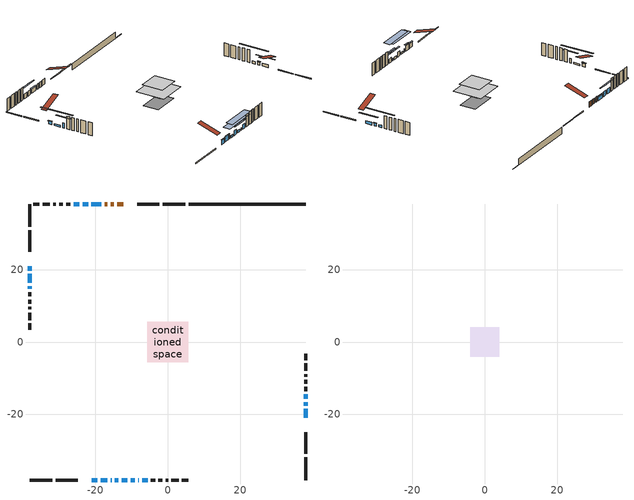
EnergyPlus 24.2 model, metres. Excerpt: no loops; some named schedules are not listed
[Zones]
conditioned space
 floor outside (Floor1 construction): -1.6,-1.6 -1.6,1.6 1.6,1.6 1.6,-1.6 z0.56
 floor adiabatic (AdiabaticFloorConstruction): -5.59,-5.59 -5.59,5.59 5.59,5.59 5.59,-5.59 z3
 floor foundation (Slab1 construction): -5.06,-3.02 -5.06,3.02 5.06,3.02 5.06,-3.02 z-1.84
 wall outside (RimJoist1 construction): 4.85,38.08 -1.4,38.08 / -38.08,-38.08 -31.84,-38.08 / -38.08,38.08 -38.08,31.84 / 38.08,-38.08 38.08,-31.84 z0.56:0.86
 wall outside (RimJoist2 construction): -2.33,38.08 -8.39,38.08 / -30.91,-38.08 -24.85,-38.08 / -38.08,30.91 -38.08,24.85 / 38.08,-30.91 38.08,-24.85 z0.56:0.86
 wall outside (AdiabaticWallConstruction 1): -12.32,38.08 -13.98,38.08 / -14.91,38.08 -15.74,38.08 / -16.67,38.08 -17.38,38.08 z0.56:2.59
 wall outside (AdiabaticWallConstruction): 38.08,-20.92 38.08,-18.48 / 38.08,-17.55 38.08,-16.63 z0.56:1.63; -18.31,38.08 -21.05,38.08 z0.56:2.08; -20.92,-38.08 -19.39,-38.08 / -7.1,-38.08 -5.57,-38.08 z0.56:2.24; -18.46,-38.08 -16.63,-38.08 z0.56:2.69; -38.08,20.92 -38.08,19.7 / -15.71,-38.08 -15.5,-38.08 z0.56:1.78; 38.08,-15.71 38.08,-14.49 / -14.57,-38.08 -13.66,-38.08 / -10.28,-38.08 -9.06,-38.08 / -8.13,-38.08 -8.02,-38.08 z0.56:1.48; -12.73,-38.08 -11.2,-38.08 / -21.98,38.08 -23.51,38.08 / -24.43,38.08 -25.96,38.08 / -38.08,15.4 -38.08,14.64 z0.56:2.39; -38.08,18.77 -38.08,16.33 z0.56:1.17
 wall outside (Wall1 construction): -26.89,38.08 -28.03,38.08 / -4.64,-38.08 -3.5,-38.08 / -38.08,13.71 -38.08,12.57 / 38.08,-13.56 38.08,-12.42 z0.56:5.44
 wall outside (Wall2 construction): -28.96,38.08 -29.99,38.08 / -2.57,-38.08 -1.54,-38.08 / -38.08,11.64 -38.08,10.61 / 38.08,-11.49 38.08,-10.45 z0.56:5.44
 wall outside (Wall3 construction): -30.92,38.08 -31.61,38.08 / -0.61,-38.08 0.07,-38.08 / -38.08,9.68 -38.08,8.99 / 38.08,-9.53 38.08,-8.84 z0.56:5.44
 wall outside (Wall4 construction): -32.53,38.08 -34.53,38.08 / 1,-38.08 3,-38.08 / -38.08,8.06 -38.08,6.06 / 38.08,-7.91 38.08,-5.91 z0.56:5.44
 wall outside (Wall5 construction): -35.46,38.08 -37.15,38.08 / 3.93,-38.08 5.62,-38.08 / -38.08,5.14 -38.08,3.44 / 38.08,-4.98 38.08,-3.29 z0.56:5.44
 wall foundation (FoundationWall1 construction): 5.77,38.08,-1.84 5.77,38.08,0.56 34.02,38.08,0.56 34.02,38.08,-1.74 38.08,38.08,-1.74 38.08,38.08,-1.84
 window (WindowConstruction): 38.08,-20.92 38.08,-18.48 z0.56:1.63
 window (WindowConstruction 7): 38.08,-17.55 38.08,-16.64 z0.56:1.63
 window (WindowConstruction 8): -18.31,38.08 -21.05,38.08 z0.56:2.08
 window (WindowConstruction 9): -20.92,-38.08 -19.39,-38.08 z0.56:2.24
 window (WindowConstruction 10): -18.46,-38.08 -16.64,-38.08 z0.56:2.69
 window (WindowConstruction 11): -38.08,20.92 -38.08,19.7 z0.56:1.78
 window (WindowConstruction 16): -15.71,-38.08 -15.5,-38.08 z0.56:1.78
 window (WindowConstruction 12): 38.08,-15.71 38.08,-14.49 z0.56:1.47
 window (WindowConstruction 13): -14.57,-38.08 -13.66,-38.08 z0.56:1.47
 window (WindowConstruction 14): -12.73,-38.08 -11.2,-38.08 z0.56:2.39
 window (WindowConstruction 15): -38.08,18.77 -38.08,16.33 z0.56:1.17
 window (WindowConstruction 1): -21.98,38.08 -23.51,38.08 z0.56:2.39
 window (WindowConstruction 2): -24.43,38.08 -25.96,38.08 z0.56:2.39
 window (WindowConstruction 3): -10.28,-38.08 -9.06,-38.08 z0.56:1.47
 window (WindowConstruction 4): -8.13,-38.08 -8.03,-38.08 z0.56:1.47
 window (WindowConstruction 5): -7.1,-38.08 -5.57,-38.08 z0.56:2.24
 window (WindowConstruction 6): -38.08,15.4 -38.08,14.64 z0.56:2.39
 door (Door): -12.32,38.08 -13.98,38.08 z0.56:2.59
 door (Door 1): -14.91,38.08 -15.74,38.08 z0.56:2.59
 door (Door 2): -16.67,38.08 -17.38,38.08 z0.56:2.59
 ceiling adiabatic (AdiabaticFloorConstruction): 5.59,-5.59 5.59,5.59 -5.59,5.59 -5.59,-5.59 z3
attic - vented
 floor to conditioned space (Floor2 construction Reversed): -4.04,-4.04 -4.04,4.04 4.04,4.04 4.04,-4.04 z5.44
 roof outside (Roof1 construction): -11.39,38.08,5.44 -11.39,30.22,8.06 -9.32,30.22,8.06 -9.32,38.08,5.44; -21.85,-38.08,5.44 -21.85,-30.22,8.06 -23.92,-30.22,8.06 -23.92,-38.08,5.44; -38.08,21.85,5.44 -30.22,21.85,8.06 -30.22,23.92,8.06 -38.08,23.92,5.44; 38.08,-21.85,5.44 30.22,-21.85,8.06 30.22,-23.92,8.06 38.08,-23.92,5.44
shading: 38.08,-15.99 38.08,-23.41 38.49,-23.41 38.49,-15.99 z4.12; 38.08,-16.43 38.08,-17.75 38.49,-17.75 38.49,-16.43 z1.83; -21.25,38.08 -18.11,38.08 -18.11,38.49 -21.25,38.49 z2.29; -19.19,-38.08 -21.12,-38.08 -21.12,-38.49 -19.19,-38.49 z2.44; -16.43,-38.08 -18.67,-38.08 -18.67,-38.49 -16.43,-38.49 z2.89; -38.08,19.5 -38.08,21.12 -38.49,21.12 -38.49,19.5 z1.98; 38.08,-9.26 38.08,-20.94 38.49,-20.94 38.49,-9.26 z6.7; -8.43,-38.08 -19.8,-38.08 -19.8,-40.52 -8.43,-40.52 z6.7; -5.97,-38.08 -17.96,-38.08 -17.96,-40.52 -5.97,-40.52 z7.62; -38.08,11.1 -38.08,24 -38.49,24 -38.49,11.1 z6.4; -26,38.08 -19.49,38.08 -19.49,38.49 -26,38.49 z4.88; -28.45,38.08 -21.94,38.08 -21.94,38.49 -28.45,38.49 z4.88; -6.57,-38.08 -12.77,-38.08 -12.77,-38.49 -6.57,-38.49 z3.96; -5.54,-38.08 -10.62,-38.08 -10.62,-38.49 -5.54,-38.49 z3.96; -3.08,-38.08 -9.59,-38.08 -9.59,-38.49 -3.08,-38.49 z4.73; -38.08,12.15 -38.08,17.89 -38.49,17.89 -38.49,12.15 z4.88
[Building]
Building 1: Terrain=Suburbs
[Site:Location]
Toronto Intl AP_ON: Latitude {deg}=43.68; Longitude {deg}=-79.63; Time Zone {hr}=-5; Elevation {m}=173; Keep Site Location Information=Yes
[Site:GroundTemperature:Shallow]
4.59119, 2.66285, 2.50842, 3.42352, 7.09712, 10.7536, 13.9236, 15.9317, 16.1023, 14.4691, 11.3799, 7.83558
[Site:WaterMainsTemperature]
Calculation Method=Schedule; Temperature Schedule=mains temperature schedule
[Material] Roughness=Rough; Thermal Absorptance=0.9
Name | Thickness {m} | Conductivity {W/m-K} | Density {kg/m3} | Specific Heat {J/kg-K} | Solar Absorptance | Visible Absorptance
asphalt or fiberglass shingles | 0.00635 | 0.162714 | 1121.4 | 1465.45 | 0.84 | 0.84
ceiling loosefill ins | 0.0846667 | 0.0480833 | 16.02 | 1046.75 | 0.7 | 0.7
ceiling stud and cavity | 0.1397 | 0.10237 | 65.682 | 1177.47 | 0.7 | 0.7
concrete 4.0 in. | 0.1016 | 1.803125 | 2242.8 | 837.4 | 0.7 | 0.7
concrete 8.0 in. | 0.2032 | 1.803125 | 2242.8 | 837.4 | 0.7 | 0.7
door material | 0.04445 | 0.053851 | 512.64 | 1214.23 | 0.7 | 0.7
door material 1 | 0.04445 | 0.188738 | 512.64 | 1214.23 | 0.7 | 0.7
exterior vertical ins | 0.0460229 | 0.029427 | 32.04 | 1214.23 | 0.7 | 0.7
floor covering | 0.0127 | 0.0433444 | 54.468 | 1339.84 | 0.6 | 0.6
floor rigid ins; rim joist rigid ins; wall rigid ins | 0.051816 | 0.029427 | 32.04 | 1214.23 | 0.7 | 0.7
floor rigid ins 1; wall rigid ins 1 | 0.512978 | 0.029427 | 32.04 | 1214.23 | 0.7 | 0.7
floor stud and cavity | 0.1397 | 0.112186 | 92.3553 | 1139.71 | 0.7 | 0.7
floor stud and cavity 1 | 0.1397 | 1.75129 | 37.0049 | 1207.88 | 0.7 | 0.7
furniture material conditioned space 1 | 0.1524 | 0.115458 | 640.8 | 1214.23 | 0.6 | 0.6
gypsum board | 0.0127 | 0.160291 | 801 | 837.4 | 0.6 | 0.6
gypsum board 1 | 0.0127 | 0.160291 | 801 | 837.4 | 0.7 | 0.7
osb sheathing 0.5 in. | 0.0127 | 0.115458 | 512.64 | 1214.23 | 0.7 | 0.7
osb sheathing 0.75 in. | 0.01905 | 0.115458 | 512.64 | 1214.23 | 0.7 | 0.7
osb sheathing 2.0 in. | 0.0508 | 0.115458 | 512.64 | 1214.23 | 0.7 | 0.7
rim joist stud and cavity | 0.0508 | 0.0406006 | 125.044 | 1163.47 | 0.6 | 0.6
rim joist stud and cavity 1 | 0.0508 | 0.0336805 | 125.044 | 1163.47 | 0.6 | 0.6
wall stud and cavity | 0.1397 | 0.174756 | 139.0536 | 1170.24 | 0.7 | 0.7
wall stud and cavity 1 | 0.1397 | 0.179908 | 139.0536 | 1170.24 | 0.7 | 0.7
wall stud and cavity 2 | 0.1397 | 0.232668 | 139.0536 | 1170.24 | 0.7 | 0.7
wall stud and cavity 3 | 0.1397 | 0.238258 | 139.0536 | 1170.24 | 0.7 | 0.7
wall stud and cavity 4 | 0.1397 | 0.247938 | 139.0536 | 1170.24 | 0.7 | 0.7
wall stud and cavity 5 | 0.0889 | 0.380278 | 52.3479 | 1209.89 | 0.7 | 0.7
wall stud and cavity 6 | 0.0889 | 0.391764 | 83.0341 | 1211.67 | 0.7 | 0.7
wood siding | 0.0254 | 0.102417 | 544.68 | 1172.36 | 0.84 | 0.84
wood siding 1; wood siding 2; wood siding 3 | 0.0254 | 0.102417 | 544.68 | 1172.36 | 0.7 | 0.7
[WindowMaterial:SimpleGlazingSystem]
Name | U-Factor {W/m2-K} | Solar Heat Gain Coefficient
WindowMaterial | 2.927009 | 0.66
WindowMaterial 1 | 2.89408 | 0.69
WindowMaterial 10 | 3.026374 | 0.54
WindowMaterial 2 | 2.93609 | 0.65
WindowMaterial 3 | 2.90827 | 0.16
WindowMaterial 4 | 2.89692 | 0.69
WindowMaterial 5 | 2.94177 | 0.64
WindowMaterial 6 | 2.97187 | 0.6
WindowMaterial 7 | 2.92076 | 0.67
WindowMaterial 8 | 2.95029 | 0.64
WindowMaterial 9 | 2.96789 | 0.62
[Construction]
AdiabaticFloorConstruction: floor stud and cavity 1, floor rigid ins 1, osb sheathing 0.75 in., floor covering
AdiabaticWallConstruction: wood siding 2, wall rigid ins 1, wall stud and cavity 5, gypsum board
AdiabaticWallConstruction 1: wood siding 3, wall rigid ins 1, wall stud and cavity 5, gypsum board
Door; Door 2: door material
Door 1: door material 1
Floor1 construction: floor stud and cavity, floor rigid ins, osb sheathing 0.75 in., floor covering
Floor2 construction Reversed: gypsum board, ceiling stud and cavity, ceiling loosefill ins
FoundationWall1 construction: concrete 8.0 in., gypsum board 1
furniture construction conditioned space 1: furniture material conditioned space 1
PartitionWallConstruction: gypsum board, wall stud and cavity 6, gypsum board
RimJoist1 construction: wood siding 1, rim joist rigid ins, osb sheathing 2.0 in., rim joist stud and cavity
RimJoist2 construction: wood siding 1, rim joist rigid ins, osb sheathing 2.0 in., rim joist stud and cavity 1
Roof1 construction: asphalt or fiberglass shingles
Slab1 construction: concrete 4.0 in.
Wall1 construction: wood siding, wall rigid ins, osb sheathing 0.5 in., wall stud and cavity, gypsum board
Wall2 construction: wood siding, wall rigid ins, osb sheathing 0.5 in., wall stud and cavity 1, gypsum board
Wall3 construction: wood siding, wall rigid ins, osb sheathing 0.5 in., wall stud and cavity 2, gypsum board
Wall4 construction: wood siding, wall rigid ins, osb sheathing 0.5 in., wall stud and cavity 3, gypsum board
Wall5 construction: wood siding, wall rigid ins, osb sheathing 0.5 in., wall stud and cavity 4, gypsum board
WindowConstruction; WindowConstruction 8: WindowMaterial
WindowConstruction 1; WindowConstruction 14: WindowMaterial 1
WindowConstruction 10: WindowMaterial 6
WindowConstruction 11: WindowMaterial 7
WindowConstruction 12; WindowConstruction 2; WindowConstruction 3; WindowConstruction 6: WindowMaterial 2
WindowConstruction 13: WindowMaterial 8
WindowConstruction 15: WindowMaterial 9
WindowConstruction 16: WindowMaterial 10
WindowConstruction 4: WindowMaterial 3
WindowConstruction 5; WindowConstruction 9: WindowMaterial 4
WindowConstruction 7: WindowMaterial 5
[Zone] Multiplier=1; Part of Total Floor Area=Yes
Name | Volume {m3}
attic - vented | 27.7664
conditioned space | 491.3
[Space]
Name | Zone | Volume {m3}
attic - vented 1 | attic - vented | 27.7664
conditioned space 1 | conditioned space | 491.3
[ZoneInfiltration:EffectiveLeakageArea]
infil attic - vented 1: Zone or Space=attic - vented 1; Schedule=Always On Discrete; Effective Air Leakage Area {cm2}=2699.17; Stack Coefficient=0.000182342; Wind Coefficient=9.12354e-06
[ZoneMixing]
whole house fan mix: Zone or Space=attic - vented; Schedule=Always On Continuous; Design Flow Rate Calculation Method=Flow/Zone; Design Flow Rate {m3/s}=0; Source Zone or Space=conditioned space
[SurfaceProperty:ExposedFoundationPerimeter]
Slab1: Exposed Perimeter Calculation Method=TotalExposedPerimeter; Total Exposed Perimeter {m}=32.308
[InternalMass] Zone or ZoneList=conditioned space; Space or SpaceList=conditioned space 1
Name | Construction | Surface Area {m2}
furniture mass conditioned space 1 | furniture construction conditioned space 1 | 78.5523
partition wall mass | PartitionWallConstruction | 196.381
[Lights]
interior lighting: Zone or ZoneList or Space or SpaceList=conditioned space 1; Schedule=interior lighting schedule; Design Level Calculation Method=LightingLevel; Lighting Level {W}=343.2; Return Air Fraction=0; Fraction Radiant=0.6; Fraction Visible=0.2; Fraction Replaceable=1
[People]
occupants: Zone or ZoneList or Space or SpaceList=conditioned space 1; Number of People Schedule=occupants schedule; Number of People Calculation Method=People; Number of People=3; Fraction Radiant=0.314171; Sensible Heat Fraction=0.56303; Activity Level Schedule=occupants activity schedule; Carbon Dioxide Generation Rate {m3/s-W}=0; Enable ASHRAE 55 Comfort Warnings=No; Mean Radiant Temperature Calculation Type=EnclosureAveraged
[ElectricEquipment] Zone or ZoneList or Space or SpaceList=conditioned space 1; Design Level Calculation Method=EquipmentLevel
Name | Schedule | Design Level {W} | Fraction Latent | Fraction Radiant | Fraction Lost
clothes dryer | clothes dryer schedule | 140.772 | 0.015 | 0.081 | 0.85
clothes washer | clothes washer schedule | 32.1985 | 0.03 | 0.162 | 0.7
cooking range | cooking range schedule | 215.147 | 0.08 | 0.432 | 0.2
dishwasher | dishwasher schedule | 66.8632 | 0.3 | 0.18 | 0.4
fridge | fridge schedule | 72.9452 | 0 | 0.6 | 0
mech vent bath fan 0 | mech vent bath fan 0 schedule | 2.2 | 0 | 0 | 1
mech vent bath fan 1 | mech vent bath fan 1 schedule | 2.2 | 0 | 0 | 1
mech vent bath fan 2 | mech vent bath fan 2 schedule | 2.2 | 0 | 0 | 1
mech vent bath fan 3 | mech vent bath fan 3 schedule | 2.2 | 0 | 0 | 1
mech vent house fan | mech vent house fan schedule | 0 | 0 | 0 | 1
mech vent house fan cfis | mech vent house fan cfis schedule | 0 | 0 | 0 | 0
mech vent range fan 0 | mech vent range fan 0 schedule | 2.2 | 0 | 0 | 1
misc plug loads | misc plug loads schedule | 494.7 | 0.045 | 0.513 | 0.1
whole house fan | Always On Discrete | 0 | 0 | 0 | 1
[OtherEquipment] Zone or ZoneList or Space or SpaceList=conditioned space 1; Design Level Calculation Method=EquipmentLevel
Name | Fuel Type | Schedule | Design Level {W} | Fraction Latent | Fraction Radiant | Fraction Lost
clothes dryer 1 | Electricity | clothes dryer schedule | 0 | 0.015 | 0.081 | 0.85
cooking range 1 | Electricity | cooking range schedule | 0 | 0.08 | 0.432 | 0.2
general water use latent | None | general water use schedule | 62.594 | 1 | 0 | 0
general water use sensible | None | general water use schedule | -61.6891 | 0 | 0.6 | 0
mech vent house fan latent load | None | Always On Discrete | 0 | 1 | 0 | 0
mech vent house fan sensible load | None | Always On Discrete | 0 | 0 | 0 | 0
water heater energy adjustment1 | NaturalGas | Always On Discrete | 0.01 | 0 | 0 | 1
[ZoneInfiltration:DesignFlowRate] Zone or ZoneList or Space or SpaceList=conditioned space 1; Schedule=Always On Discrete; Design Flow Rate Calculation Method=Flow/Zone; Design Flow Rate {m3/s}=0
infil flow; natural vent flow; whole house fan flow
[Foundation:Kiva]
Foundation Kiva 1: Initial Indoor Air Temperature {C}=18; Wall Height Above Grade {m}=0.560009; Wall Depth Below Slab {m}=0.2032; Custom Block Material Name 1=exterior vertical ins; Custom Block Depth 1 {m}=2.4; Custom Block X Position 1 {m}=0.2159; Custom Block Z Position 1 {m}=0
[Foundation:Kiva:Settings]
Soil Conductivity {W/m-K}=0.849921; Soil Density {kg/m3}=1842.3; Soil Specific Heat {J/kg-K}=418.7; Ground Solar Absorptivity=0.9; Ground Thermal Absorptivity=0.9; Ground Surface Roughness {m}=0.03; Far-Field Width {m}=40; Deep-Ground Boundary Condition=ZeroFlux; Deep-Ground Depth {m}=40; Minimum Cell Dimension {m}=0.2; Maximum Cell Growth Coefficient=3; Simulation Timestep=Timestep
[Exterior:Lights]
exterior lighting: Schedule=exterior lighting schedule; Design Level {W}=75.6
[Schedule:Constant]
Name | Hourly Value
Always On Continuous; mech vent house fan schedule; mech vent house fan cfis schedule; Always On Discrete | 1
occupants activity schedule | 117.228
fridge schedule | 0
[Schedule:Week:Daily]
interior lighting schedule Week Rule - Jan1-Jan27: interior lighting schedule day, interior lighting schedule day, interior lighting schedule day, interior lighting schedule day, interior lighting schedule day, interior lighting schedule day, interior lighting schedule day, interior lighting schedule default day, interior lighting schedule default day, interior lighting schedule default day, interior lighting schedule default day, interior lighting schedule default day
interior lighting schedule Week Rule - Jan28-Feb3: interior lighting schedule day, interior lighting schedule day, interior lighting schedule day, interior lighting schedule day, interior lighting schedule day 1, interior lighting schedule day 1, interior lighting schedule day 1, interior lighting schedule default day, interior lighting schedule default day, interior lighting schedule default day, interior lighting schedule default day, interior lighting schedule default day
interior lighting schedule Week Rule - Feb4-Feb24: interior lighting schedule day 1, interior lighting schedule day 1, interior lighting schedule day 1, interior lighting schedule day 1, interior lighting schedule day 1, interior lighting schedule day 1, interior lighting schedule day 1, interior lighting schedule default day, interior lighting schedule default day, interior lighting schedule default day, interior lighting schedule default day, interior lighting schedule default day
interior lighting schedule Week Rule - Feb25-Mar3: interior lighting schedule day 1, interior lighting schedule day 1, interior lighting schedule day 1, interior lighting schedule day 1, interior lighting schedule day 2, interior lighting schedule day 2, interior lighting schedule day 2, interior lighting schedule default day, interior lighting schedule default day, interior lighting schedule default day, interior lighting schedule default day, interior lighting schedule default day
interior lighting schedule Week Rule - Mar4-Mar31: interior lighting schedule day 2, interior lighting schedule day 2, interior lighting schedule day 2, interior lighting schedule day 2, interior lighting schedule day 2, interior lighting schedule day 2, interior lighting schedule day 2, interior lighting schedule default day, interior lighting schedule default day, interior lighting schedule default day, interior lighting schedule default day, interior lighting schedule default day
interior lighting schedule Week Rule - Apr1-Apr28: interior lighting schedule day 3, interior lighting schedule day 3, interior lighting schedule day 3, interior lighting schedule day 3, interior lighting schedule day 3, interior lighting schedule day 3, interior lighting schedule day 3, interior lighting schedule default day, interior lighting schedule default day, interior lighting schedule default day, interior lighting schedule default day, interior lighting schedule default day
interior lighting schedule Week Rule - Apr29-May5: interior lighting schedule day 3, interior lighting schedule day 3, interior lighting schedule day 4, interior lighting schedule day 4, interior lighting schedule day 4, interior lighting schedule day 4, interior lighting schedule day 4, interior lighting schedule default day, interior lighting schedule default day, interior lighting schedule default day, interior lighting schedule default day, interior lighting schedule default day
interior lighting schedule Week Rule - May6-May26: interior lighting schedule day 4, interior lighting schedule day 4, interior lighting schedule day 4, interior lighting schedule day 4, interior lighting schedule day 4, interior lighting schedule day 4, interior lighting schedule day 4, interior lighting schedule default day, interior lighting schedule default day, interior lighting schedule default day, interior lighting schedule default day, interior lighting schedule default day
interior lighting schedule Week Rule - May27-Jun2: interior lighting schedule day 4, interior lighting schedule day 4, interior lighting schedule day 4, interior lighting schedule day 4, interior lighting schedule day 4, interior lighting schedule day 5, interior lighting schedule day 5, interior lighting schedule default day, interior lighting schedule default day, interior lighting schedule default day, interior lighting schedule default day, interior lighting schedule default day
interior lighting schedule Week Rule - Jun3-Jun30: interior lighting schedule day 5, interior lighting schedule day 5, interior lighting schedule day 5, interior lighting schedule day 5, interior lighting schedule day 5, interior lighting schedule day 5, interior lighting schedule day 5, interior lighting schedule default day, interior lighting schedule default day, interior lighting schedule default day, interior lighting schedule default day, interior lighting schedule default day
interior lighting schedule Week Rule - Jul1-Jul28: interior lighting schedule day 6, interior lighting schedule day 6, interior lighting schedule day 6, interior lighting schedule day 6, interior lighting schedule day 6, interior lighting schedule day 6, interior lighting schedule day 6, interior lighting schedule default day, interior lighting schedule default day, interior lighting schedule default day, interior lighting schedule default day, interior lighting schedule default day
interior lighting schedule Week Rule - Jul29-Aug4: interior lighting schedule day 6, interior lighting schedule day 6, interior lighting schedule day 6, interior lighting schedule day 7, interior lighting schedule day 7, interior lighting schedule day 7, interior lighting schedule day 7, interior lighting schedule default day, interior lighting schedule default day, interior lighting schedule default day, interior lighting schedule default day, interior lighting schedule default day
interior lighting schedule Week Rule - Aug5-Aug25: interior lighting schedule day 7, interior lighting schedule day 7, interior lighting schedule day 7, interior lighting schedule day 7, interior lighting schedule day 7, interior lighting schedule day 7, interior lighting schedule day 7, interior lighting schedule default day, interior lighting schedule default day, interior lighting schedule default day, interior lighting schedule default day, interior lighting schedule default day
interior lighting schedule Week Rule - Aug26-Sep1: interior lighting schedule day 7, interior lighting schedule day 7, interior lighting schedule day 7, interior lighting schedule day 7, interior lighting schedule day 7, interior lighting schedule day 7, interior lighting schedule day 8, interior lighting schedule default day, interior lighting schedule default day, interior lighting schedule default day, interior lighting schedule default day, interior lighting schedule default day
interior lighting schedule Week Rule - Sep2-Sep29: interior lighting schedule day 8, interior lighting schedule day 8, interior lighting schedule day 8, interior lighting schedule day 8, interior lighting schedule day 8, interior lighting schedule day 8, interior lighting schedule day 8, interior lighting schedule default day, interior lighting schedule default day, interior lighting schedule default day, interior lighting schedule default day, interior lighting schedule default day
interior lighting schedule Week Rule - Sep30-Oct6: interior lighting schedule day 8, interior lighting schedule day 9, interior lighting schedule day 9, interior lighting schedule day 9, interior lighting schedule day 9, interior lighting schedule day 9, interior lighting schedule day 9, interior lighting schedule default day, interior lighting schedule default day, interior lighting schedule default day, interior lighting schedule default day, interior lighting schedule default day
interior lighting schedule Week Rule - Oct7-Oct27: interior lighting schedule day 9, interior lighting schedule day 9, interior lighting schedule day 9, interior lighting schedule day 9, interior lighting schedule day 9, interior lighting schedule day 9, interior lighting schedule day 9, interior lighting schedule default day, interior lighting schedule default day, interior lighting schedule default day, interior lighting schedule default day, interior lighting schedule default day
interior lighting schedule Week Rule - Oct28-Nov3: interior lighting schedule day 9, interior lighting schedule day 9, interior lighting schedule day 9, interior lighting schedule day 9, interior lighting schedule day 10, interior lighting schedule day 10, interior lighting schedule day 10, interior lighting schedule default day, interior lighting schedule default day, interior lighting schedule default day, interior lighting schedule default day, interior lighting schedule default day
interior lighting schedule Week Rule - Nov4-Nov24: interior lighting schedule day 10, interior lighting schedule day 10, interior lighting schedule day 10, interior lighting schedule day 10, interior lighting schedule day 10, interior lighting schedule day 10, interior lighting schedule day 10, interior lighting schedule default day, interior lighting schedule default day, interior lighting schedule default day, interior lighting schedule default day, interior lighting schedule default day
interior lighting schedule Week Rule - Nov25-Dec1: interior lighting schedule day 10, interior lighting schedule day 10, interior lighting schedule day 10, interior lighting schedule day 10, interior lighting schedule day 10, interior lighting schedule day 10, interior lighting schedule day 11, interior lighting schedule default day, interior lighting schedule default day, interior lighting schedule default day, interior lighting schedule default day, interior lighting schedule default day
interior lighting schedule Week Rule - Dec2-Dec31: interior lighting schedule day 11, interior lighting schedule day 11, interior lighting schedule day 11, interior lighting schedule day 11, interior lighting schedule day 11, interior lighting schedule day 11, interior lighting schedule day 11, interior lighting schedule default day, interior lighting schedule default day, interior lighting schedule default day, interior lighting schedule default day, interior lighting schedule default day
occupants schedule Week Rule - Jan1-Dec31: occupants schedule day, occupants schedule day, occupants schedule day, occupants schedule day, occupants schedule day, occupants schedule day, occupants schedule day, occupants schedule default day, occupants schedule default day, occupants schedule default day, occupants schedule default day, occupants schedule default day
clothes dryer schedule Week Rule - Jan1-Dec31: clothes dryer schedule day, clothes dryer schedule day, clothes dryer schedule day, clothes dryer schedule day, clothes dryer schedule day, clothes dryer schedule day, clothes dryer schedule day, clothes dryer schedule default day, clothes dryer schedule default day, clothes dryer schedule default day, clothes dryer schedule default day, clothes dryer schedule default day
clothes washer schedule Week Rule - Jan1-Dec31: clothes washer schedule day, clothes washer schedule day, clothes washer schedule day, clothes washer schedule day, clothes washer schedule day, clothes washer schedule day, clothes washer schedule day, clothes washer schedule default day, clothes washer schedule default day, clothes washer schedule default day, clothes washer schedule default day, clothes washer schedule default day
cooking range schedule Week Rule - Jan1-Dec31: cooking range schedule day, cooking range schedule day, cooking range schedule day, cooking range schedule day, cooking range schedule day, cooking range schedule day, cooking range schedule day, cooking range schedule default day, cooking range schedule default day, cooking range schedule default day, cooking range schedule default day, cooking range schedule default day
dishwasher schedule Week Rule - Jan1-Dec31: dishwasher schedule day, dishwasher schedule day, dishwasher schedule day, dishwasher schedule day, dishwasher schedule day, dishwasher schedule day, dishwasher schedule day, dishwasher schedule default day, dishwasher schedule default day, dishwasher schedule default day, dishwasher schedule default day, dishwasher schedule default day
mech vent bath fan 0 schedule Week Rule - Jan1-Dec31: mech vent bath fan 0 schedule day, mech vent bath fan 0 schedule day, mech vent bath fan 0 schedule day, mech vent bath fan 0 schedule day, mech vent bath fan 0 schedule day, mech vent bath fan 0 schedule day, mech vent bath fan 0 schedule day, mech vent bath fan 0 schedule default day, mech vent bath fan 0 schedule default day, mech vent bath fan 0 schedule default day, mech vent bath fan 0 schedule default day, mech vent bath fan 0 schedule default day
mech vent bath fan 1 schedule Week Rule - Jan1-Dec31: mech vent bath fan 1 schedule day, mech vent bath fan 1 schedule day, mech vent bath fan 1 schedule day, mech vent bath fan 1 schedule day, mech vent bath fan 1 schedule day, mech vent bath fan 1 schedule day, mech vent bath fan 1 schedule day, mech vent bath fan 1 schedule default day, mech vent bath fan 1 schedule default day, mech vent bath fan 1 schedule default day, mech vent bath fan 1 schedule default day, mech vent bath fan 1 schedule default day
mech vent bath fan 2 schedule Week Rule - Jan1-Dec31: mech vent bath fan 2 schedule day, mech vent bath fan 2 schedule day, mech vent bath fan 2 schedule day, mech vent bath fan 2 schedule day, mech vent bath fan 2 schedule day, mech vent bath fan 2 schedule day, mech vent bath fan 2 schedule day, mech vent bath fan 2 schedule default day, mech vent bath fan 2 schedule default day, mech vent bath fan 2 schedule default day, mech vent bath fan 2 schedule default day, mech vent bath fan 2 schedule default day
mech vent bath fan 3 schedule Week Rule - Jan1-Dec31: mech vent bath fan 3 schedule day, mech vent bath fan 3 schedule day, mech vent bath fan 3 schedule day, mech vent bath fan 3 schedule day, mech vent bath fan 3 schedule day, mech vent bath fan 3 schedule day, mech vent bath fan 3 schedule day, mech vent bath fan 3 schedule default day, mech vent bath fan 3 schedule default day, mech vent bath fan 3 schedule default day, mech vent bath fan 3 schedule default day, mech vent bath fan 3 schedule default day
mech vent range fan 0 schedule Week Rule - Jan1-Dec31: mech vent range fan 0 schedule day, mech vent range fan 0 schedule day, mech vent range fan 0 schedule day, mech vent range fan 0 schedule day, mech vent range fan 0 schedule day, mech vent range fan 0 schedule day, mech vent range fan 0 schedule day, mech vent range fan 0 schedule default day, mech vent range fan 0 schedule default day, mech vent range fan 0 schedule default day, mech vent range fan 0 schedule default day, mech vent range fan 0 schedule default day
misc plug loads schedule Week Rule - Jan1-Dec31: misc plug loads schedule day, misc plug loads schedule day, misc plug loads schedule day, misc plug loads schedule day, misc plug loads schedule day, misc plug loads schedule day, misc plug loads schedule day, misc plug loads schedule default day, misc plug loads schedule default day, misc plug loads schedule default day, misc plug loads schedule default day, misc plug loads schedule default day
general water use schedule Week Rule - Jan1-Dec31: general water use schedule day, general water use schedule day, general water use schedule day, general water use schedule day, general water use schedule day, general water use schedule day, general water use schedule day, general water use schedule default day, general water use schedule default day, general water use schedule default day, general water use schedule default day, general water use schedule default day
exterior lighting schedule Week Rule - Jan1-Jan27: exterior lighting schedule day, exterior lighting schedule day, exterior lighting schedule day, exterior lighting schedule day, exterior lighting schedule day, exterior lighting schedule day, exterior lighting schedule day, exterior lighting schedule default day, exterior lighting schedule default day, exterior lighting schedule default day, exterior lighting schedule default day, exterior lighting schedule default day
exterior lighting schedule Week Rule - Jan28-Feb3: exterior lighting schedule day, exterior lighting schedule day, exterior lighting schedule day, exterior lighting schedule day, exterior lighting schedule day 1, exterior lighting schedule day 1, exterior lighting schedule day 1, exterior lighting schedule default day, exterior lighting schedule default day, exterior lighting schedule default day, exterior lighting schedule default day, exterior lighting schedule default day
exterior lighting schedule Week Rule - Feb4-Feb24: exterior lighting schedule day 1, exterior lighting schedule day 1, exterior lighting schedule day 1, exterior lighting schedule day 1, exterior lighting schedule day 1, exterior lighting schedule day 1, exterior lighting schedule day 1, exterior lighting schedule default day, exterior lighting schedule default day, exterior lighting schedule default day, exterior lighting schedule default day, exterior lighting schedule default day
exterior lighting schedule Week Rule - Feb25-Mar3: exterior lighting schedule day 1, exterior lighting schedule day 1, exterior lighting schedule day 1, exterior lighting schedule day 1, exterior lighting schedule day 2, exterior lighting schedule day 2, exterior lighting schedule day 2, exterior lighting schedule default day, exterior lighting schedule default day, exterior lighting schedule default day, exterior lighting schedule default day, exterior lighting schedule default day
exterior lighting schedule Week Rule - Mar4-Mar31: exterior lighting schedule day 2, exterior lighting schedule day 2, exterior lighting schedule day 2, exterior lighting schedule day 2, exterior lighting schedule day 2, exterior lighting schedule day 2, exterior lighting schedule day 2, exterior lighting schedule default day, exterior lighting schedule default day, exterior lighting schedule default day, exterior lighting schedule default day, exterior lighting schedule default day
[Schedule:Year]
interior lighting schedule: interior lighting schedule Week Rule - Jan1-Jan27, 1, 1, 1, 27, interior lighting schedule Week Rule - Jan28-Feb3, 1, 28, 2, 3, interior lighting schedule Week Rule - Feb4-Feb24, 2, 4, 2, 24, interior lighting schedule Week Rule - Feb25-Mar3, 2, 25, 3, 3, interior lighting schedule Week Rule - Mar4-Mar31, 3, 4, 3, 31, interior lighting schedule Week Rule - Apr1-Apr28, 4, 1, 4, 28, interior lighting schedule Week Rule - Apr29-May5, 4, 29, 5, 5, interior lighting schedule Week Rule - May6-May26, 5, 6, 5, 26, interior lighting schedule Week Rule - May27-Jun2, 5, 27, 6, 2, interior lighting schedule Week Rule - Jun3-Jun30, 6, 3, 6, 30, interior lighting schedule Week Rule - Jul1-Jul28, 7, 1, 7, 28, interior lighting schedule Week Rule - Jul29-Aug4, 7, 29, 8, 4, interior lighting schedule Week Rule - Aug5-Aug25, 8, 5, 8, 25, interior lighting schedule Week Rule - Aug26-Sep1, 8, 26, 9, 1, interior lighting schedule Week Rule - Sep2-Sep29, 9, 2, 9, 29, interior lighting schedule Week Rule - Sep30-Oct6, 9, 30, 10, 6, interior lighting schedule Week Rule - Oct7-Oct27, 10, 7, 10, 27, interior lighting schedule Week Rule - Oct28-Nov3, 10, 28, 11, 3, interior lighting schedule Week Rule - Nov4-Nov24, 11, 4, 11, 24, interior lighting schedule Week Rule - Nov25-Dec1, 11, 25, 12, 1, interior lighting schedule Week Rule - Dec2-Dec31, 12, 2, 12, 31
occupants schedule: occupants schedule Week Rule - Jan1-Dec31, 1, 1, 12, 31
clothes dryer schedule: clothes dryer schedule Week Rule - Jan1-Dec31, 1, 1, 12, 31
clothes washer schedule: clothes washer schedule Week Rule - Jan1-Dec31, 1, 1, 12, 31
cooking range schedule: cooking range schedule Week Rule - Jan1-Dec31, 1, 1, 12, 31
dishwasher schedule: dishwasher schedule Week Rule - Jan1-Dec31, 1, 1, 12, 31
mech vent bath fan 0 schedule: mech vent bath fan 0 schedule Week Rule - Jan1-Dec31, 1, 1, 12, 31
mech vent bath fan 1 schedule: mech vent bath fan 1 schedule Week Rule - Jan1-Dec31, 1, 1, 12, 31
mech vent bath fan 2 schedule: mech vent bath fan 2 schedule Week Rule - Jan1-Dec31, 1, 1, 12, 31
mech vent bath fan 3 schedule: mech vent bath fan 3 schedule Week Rule - Jan1-Dec31, 1, 1, 12, 31
mech vent range fan 0 schedule: mech vent range fan 0 schedule Week Rule - Jan1-Dec31, 1, 1, 12, 31
misc plug loads schedule: misc plug loads schedule Week Rule - Jan1-Dec31, 1, 1, 12, 31
general water use schedule: general water use schedule Week Rule - Jan1-Dec31, 1, 1, 12, 31
exterior lighting schedule: exterior lighting schedule Week Rule - Jan1-Jan27, 1, 1, 1, 27, exterior lighting schedule Week Rule - Jan28-Feb3, 1, 28, 2, 3, exterior lighting schedule Week Rule - Feb4-Feb24, 2, 4, 2, 24, exterior lighting schedule Week Rule - Feb25-Mar3, 2, 25, 3, 3, exterior lighting schedule Week Rule - Mar4-Mar31, 3, 4, 3, 31, exterior lighting schedule Week Rule - Apr1-Apr28, 4, 1, 4, 28, exterior lighting schedule Week Rule - Apr29-May5, 4, 29, 5, 5, exterior lighting schedule Week Rule - May6-May26, 5, 6, 5, 26, exterior lighting schedule Week Rule - May27-Jun2, 5, 27, 6, 2, exterior lighting schedule Week Rule - Jun3-Jun30, 6, 3, 6, 30, exterior lighting schedule Week Rule - Jul1-Jul28, 7, 1, 7, 28, exterior lighting schedule Week Rule - Jul29-Aug4, 7, 29, 8, 4, exterior lighting schedule Week Rule - Aug5-Aug25, 8, 5, 8, 25, exterior lighting schedule Week Rule - Aug26-Sep1, 8, 26, 9, 1, exterior lighting schedule Week Rule - Sep2-Sep29, 9, 2, 9, 29, exterior lighting schedule Week Rule - Sep30-Oct6, 9, 30, 10, 6, exterior lighting schedule Week Rule - Oct7-Oct27, 10, 7, 10, 27, exterior lighting schedule Week Rule - Oct28-Nov3, 10, 28, 11, 3, exterior lighting schedule Week Rule - Nov4-Nov24, 11, 4, 11, 24, exterior lighting schedule Week Rule - Nov25-Dec1, 11, 25, 12, 1, exterior lighting schedule Week Rule - Dec2-Dec31, 12, 2, 12, 31
[Schedule:Compact]
mains temperature schedule: Through: 01/01, For: AllDays, Until: 24:00, 8.43722, Through: 01/02, For: AllDays, Until: 24:00, 8.37111, Through: 01/03, For: AllDays, Until: 24:00, 8.30611, Through: 01/04, For: AllDays, Until: 24:00, 8.24222, Through: 01/05, For: AllDays, Until: 24:00, 8.17944, Through: 01/06, For: AllDays, Until: 24:00, 8.11833, Through: 01/07, For: AllDays, Until: 24:00, 8.05833, Through: 01/08, For: AllDays, Until: 24:00, 7.99944, Through: 01/09, For: AllDays, Until: 24:00, 7.94222, Through: 01/10, For: AllDays, Until: 24:00, 7.88611, Through: 01/11, For: AllDays, Until: 24:00, 7.83167, Through: 01/12, For: AllDays, Until: 24:00, 7.77833, Through: 01/13, For: AllDays, Until: 24:00, 7.72611, Through: 01/14, For: AllDays, Until: 24:00, 7.67556, Through: 01/15, For: AllDays, Until: 24:00, 7.62667, Through: 01/16, For: AllDays, Until: 24:00, 7.57889, Through: 01/17, For: AllDays, Until: 24:00, 7.53278, Through: 01/18, For: AllDays, Until: 24:00, 7.48778, Through: 01/19, For: AllDays, Until: 24:00, 7.44444, Through: 01/20, For: AllDays, Until: 24:00, 7.40278, Through: 01/21, For: AllDays, Until: 24:00, 7.36278, Through: 01/22, For: AllDays, Until: 24:00, 7.32389, Through: 01/23, For: AllDays, Until: 24:00, 7.28667, Through: 01/24, For: AllDays, Until: 24:00, 7.25056, Through: 01/25, For: AllDays, Until: 24:00, 7.21667, Through: 01/26, For: AllDays, Until: 24:00, 7.18389, Through: 01/27, For: AllDays, Until: 24:00, 7.15278, Through: 01/28, For: AllDays, Until: 24:00, 7.12333, Through: 01/29, For: AllDays, Until: 24:00, 7.09556, Through: 01/30, For: AllDays, Until: 24:00, 7.06944, Through: 01/31, For: AllDays, Until: 24:00, 7.04444, Through: 02/01, For: AllDays, Until: 24:00, 7.02167, Through: 02/02, For: AllDays, Until: 24:00, 7, Through: 02/03, For: AllDays, Until: 24:00, 6.98, Through: 02/04, For: AllDays, Until: 24:00, 6.96222, Through: 02/05, For: AllDays, Until: 24:00, 6.94556, Through: 02/06, For: AllDays, Until: 24:00, 6.93056, Through: 02/07, For: AllDays, Until: 24:00, 6.91722, Through: 02/08, For: AllDays, Until: 24:00, 6.90556, Through: 02/09, For: AllDays, Until: 24:00, 6.89556, Through: 02/10, For: AllDays, Until: 24:00, 6.88722, Through: 02/11, For: AllDays, Until: 24:00, 6.88056, Through: 02/12, For: AllDays, Until: 24:00, 6.875, Through: 02/13, For: AllDays, Until: 24:00, 6.87167, Through: 02/14, For: AllDays, Until: 24:00, 6.87, Through: 02/15, For: AllDays, Until: 24:00, 6.87, Through: 02/16, For: AllDays, Until: 24:00, 6.87167, Through: 02/17, For: AllDays, Until: 24:00, 6.875, Through: 02/18, For: AllDays, Until: 24:00, 6.88, Through: 02/19, For: AllDays, Until: 24:00, 6.88611, Through: 02/20, For: AllDays, Until: 24:00, 6.89444, Through: 02/21, For: AllDays, Until: 24:00, 6.90444, Through: 02/22, For: AllDays, Until: 24:00, 6.91611, Through: 02/23, For: AllDays, Until: 24:00, 6.92889, Through: 02/24, For: AllDays, Until: 24:00, 6.94389, Through: 02/25, For: AllDays, Until: 24:00, 6.96056, Through: 02/26, For: AllDays, Until: 24:00, 6.97833, Through: 02/27, For: AllDays, Until: 24:00, 6.99833, Through: 02/28, For: AllDays, Until: 24:00, 7.01944, Through: 03/01, For: AllDays, Until: 24:00, 7.04222, Through: 03/02, For: AllDays, Until: 24:00, 7.06667, Through: 03/03, For: AllDays, Until: 24:00, 7.09278, Through: 03/04, For: AllDays, Until: 24:00, 7.12056, Through: 03/05, For: AllDays, Until: 24:00, 7.15, Through: 03/06, For: AllDays, Until: 24:00, 7.18111, Through: 03/07, For: AllDays, Until: 24:00, 7.21333, Through: 03/08, For: AllDays, Until: 24:00, 7.24722, Through: 03/09, For: AllDays, Until: 24:00, 7.28278, Through: 03/10, For: AllDays, Until: 24:00, 7.32, Through: 03/11, For: AllDays, Until: 24:00, 7.35889, Through: 03/12, For: AllDays, Until: 24:00, 7.39889, Through: 03/13, For: AllDays, Until: 24:00, 7.44056, Through: 03/14, For: AllDays, Until: 24:00, 7.48389, Through: 03/15, For: AllDays, Until: 24:00, 7.52833, Through: 03/16, For: AllDays, Until: 24:00, 7.57444, Through: 03/17, For: AllDays, Until: 24:00, 7.62222, Through: 03/18, For: AllDays, Until: 24:00, 7.67111, Through: 03/19, For: AllDays, Until: 24:00, 7.72111, Through: 03/20, For: AllDays, Until: 24:00, 7.77333, Through: 03/21, For: AllDays, Until: 24:00, 7.82611, Through: 03/22, For: AllDays, Until: 24:00, 7.88111, Through: 03/23, For: AllDays, Until: 24:00, 7.93667, Through: 03/24, For: AllDays, Until: 24:00, 7.99389, Through: 03/25, For: AllDays, Until: 24:00, 8.05278, Through: 03/26, For: AllDays, Until: 24:00, 8.11278, Through: 03/27, For: AllDays, Until: 24:00, 8.17389, Through: 03/28, For: AllDays, Until: 24:00, 8.23611, Through: 03/29, For: AllDays, Until: 24:00, 8.3, Through: 03/30, For: AllDays, Until: 24:00, 8.365, Through: 03/31, For: AllDays, Until: 24:00, 8.43111, Through: 04/01, For: AllDays, Until: 24:00, 8.49833, Through: 04/02, For: AllDays, Until: 24:00, 8.56722, Through: 04/03, For: AllDays, Until: 24:00, 8.63667, Through: 04/04, For: AllDays, Until: 24:00, 8.70778, Through: 04/05, For: AllDays, Until: 24:00, 8.77944, Through: 04/06, For: AllDays, Until: 24:00, 8.85278, Through: 04/07, For: AllDays, Until: 24:00, 8.92667, Through: 04/08, For: AllDays, Until: 24:00, 9.00222, Through: 04/09, For: AllDays, Until: 24:00, 9.07833, Through: 04/10, For: AllDays, Until: 24:00, 9.15556, Through: 04/11, For: AllDays, Until: 24:00, 9.23389, Through: 04/12, For: AllDays, Until: 24:00, 9.31278, Through: 04/13, For: AllDays, Until: 24:00, 9.39278, Through: 04/14, For: AllDays, Until: 24:00, 9.47389, Through: 04/15, For: AllDays, Until: 24:00, 9.55611, Through: 04/16, For: AllDays, Until: 24:00, 9.63833, Through: 04/17, For: AllDays, Until: 24:00, 9.72222, Through: 04/18, For: AllDays, Until: 24:00, 9.80667, Through: 04/19, For: AllDays, Until: 24:00, 9.89167, Through: 04/20, For: AllDays, Until: 24:00, 9.97778, Through: 04/21, For: AllDays, Until: 24:00, 10.0644, Through: 04/22, For: AllDays, Until: 24:00, 10.1517, Through: 04/23, For: AllDays, Until: 24:00, 10.24, Through: 04/24, For: AllDays, Until: 24:00, 10.3289, Through: 04/25, For: AllDays, Until: 24:00, 10.4183, Through: 04/26, For: AllDays, Until: 24:00, 10.5083, Through: 04/27, For: AllDays, Until: 24:00, 10.5989, Through: 04/28, For: AllDays, Until: 24:00, 10.69, Through: 04/29, For: AllDays, Until: 24:00, 10.7817, Through: 04/30, For: AllDays, Until: 24:00, 10.8739, Through: 05/01, For: AllDays, Until: 24:00, 10.9667, Through: 05/02, For: AllDays, Until: 24:00, 11.0594, Through: 05/03, For: AllDays, Until: 24:00, 11.1533, Through: 05/04, For: AllDays, Until: 24:00, 11.2472, Through: 05/05, For: AllDays, Until: 24:00, 11.3411, Through: 05/06, For: AllDays, Until: 24:00, 11.4361, Through: 05/07, For: AllDays, Until: 24:00, 11.5306, Through: 05/08, For: AllDays, Until: 24:00, 11.6261, Through: 05/09, For: AllDays, Until: 24:00, 11.7217, Through: 05/10, For: AllDays, Until: 24:00, 11.8172, Through: 05/11, For: AllDays, Until: 24:00, 11.9128, Through: 05/12, For: AllDays, Until: 24:00, 12.0089, Through: 05/13, For: AllDays, Until: 24:00, 12.105, Through: 05/14, For: AllDays, Until: 24:00, 12.2017, Through: 05/15, For: AllDays, Until: 24:00, 12.2978, Through: 05/16, For: AllDays, Until: 24:00, 12.3944, Through: 05/17, For: AllDays, Until: 24:00, 12.4906, Through: 05/18, For: AllDays, Until: 24:00, 12.5872, Through: 05/19, For: AllDays, Until: 24:00, 12.6833, Through: 05/20, For: AllDays, Until: 24:00, 12.78, Through: 05/21, For: AllDays, Until: 24:00, 12.8761, Through: 05/22, For: AllDays, Until: 24:00, 12.9722, Through: 05/23, For: AllDays, Until: 24:00, 13.0683, Through: 05/24, For: AllDays, Until: 24:00, 13.1639, Through: 05/25, For: AllDays, Until: 24:00, 13.2594, Through: 05/26, For: AllDays, Until: 24:00, 13.355, Through: 05/27, For: AllDays, Until: 24:00, 13.45, Through: 05/28, For: AllDays, Until: 24:00, 13.545, Through: 05/29, For: AllDays, Until: 24:00, 13.6394, Through: 05/30, For: AllDays, Until: 24:00, 13.7333, Through: 05/31, For: AllDays, Until: 24:00, 13.8272, Through: 06/01, For: AllDays, Until: 24:00, 13.9206, Through: 06/02, For: AllDays, Until: 24:00, 14.0139, Through: 06/03, For: AllDays, Until: 24:00, 14.1061, Through: 06/04, For: AllDays, Until: 24:00, 14.1983, Through: 06/05, For: AllDays, Until: 24:00, 14.2894, Through: 06/06, For: AllDays, Until: 24:00, 14.3806, Through: 06/07, For: AllDays, Until: 24:00, 14.4711, Through: 06/08, For: AllDays, Until: 24:00, 14.5606, Through: 06/09, For: AllDays, Until: 24:00, 14.65, Through: 06/10, For: AllDays, Until: 24:00, 14.7383, Through: 06/11, For: AllDays, Until: 24:00, 14.8267, Through: 06/12, For: AllDays, Until: 24:00, 14.9133, Through: 06/13, For: AllDays, Until: 24:00, 15, Through: 06/14, For: AllDays, Until: 24:00, 15.0856, Through: 06/15, For: AllDays, Until: 24:00, 15.1706, Through: 06/16, For: AllDays, Until: 24:00, 15.255, Through: 06/17, For: AllDays, Until: 24:00, 15.3383, Through: 06/18, For: AllDays, Until: 24:00, 15.4206, Through: 06/19, For: AllDays, Until: 24:00, 15.5022, Through: 06/20, For: AllDays, Until: 24:00, 15.5828, Through: 06/21, For: AllDays, Until: 24:00, 15.6628, Through: 06/22, For: AllDays, Until: 24:00, 15.7417, Through: 06/23, For: AllDays, Until: 24:00, 15.8194, Through: 06/24, For: AllDays, Until: 24:00, 15.8961, Through: 06/25, For: AllDays, Until: 24:00, 15.9722, Through: 06/26, For: AllDays, Until: 24:00, 16.0467, Through: 06/27, For: AllDays, Until: 24:00, 16.1206, Through: 06/28, For: AllDays, Until: 24:00, 16.1933, Through: 06/29, For: AllDays, Until: 24:00, 16.265, Through: 06/30, For: AllDays, Until: 24:00, 16.3356, Through: 07/01, For: AllDays, Until: 24:00, 16.4044, Through: 07/02, For: AllDays, Until: 24:00, 16.4728, Through: 07/03, For: AllDays, Until: 24:00, 16.54, Through: 07/04, For: AllDays, Until: 24:00, 16.6056, Through: 07/05, For: AllDays, Until: 24:00, 16.67, Through: 07/06, For: AllDays, Until: 24:00, 16.7333, Through: 07/07, For: AllDays, Until: 24:00, 16.7956, Through: 07/08, For: AllDays, Until: 24:00, 16.8561, Through: 07/09, For: AllDays, Until: 24:00, 16.9156, Through: 07/10, For: AllDays, Until: 24:00, 16.9739, Through: 07/11, For: AllDays, Until: 24:00, 17.0306, Through: 07/12, For: AllDays, Until: 24:00, 17.0861, Through: 07/13, For: AllDays, Until: 24:00, 17.14, Through: 07/14, For: AllDays, Until: 24:00, 17.1928, Through: 07/15, For: AllDays, Until: 24:00, 17.2439, Through: 07/16, For: AllDays, Until: 24:00, 17.2939, Through: 07/17, For: AllDays, Until: 24:00, 17.3422, Through: 07/18, For: AllDays, Until: 24:00, 17.3894, Through: 07/19, For: AllDays, Until: 24:00, 17.435, Through: 07/20, For: AllDays, Until: 24:00, 17.4794, Through: 07/21, For: AllDays, Until: 24:00, 17.5217, Through: 07/22, For: AllDays, Until: 24:00, 17.5628, Through: 07/23, For: AllDays, Until: 24:00, 17.6028, Through: 07/24, For: AllDays, Until: 24:00, 17.6406, Through: 07/25, For: AllDays, Until: 24:00, 17.6772, Through: 07/26, For: AllDays, Until: 24:00, 17.7122, Through: 07/27, For: AllDays, Until: 24:00, 17.7456, Through: 07/28, For: AllDays, Until: 24:00, 17.7778, Through: 07/29, For: AllDays, Until: 24:00, 17.8078, Through: 07/30, For: AllDays, Until: 24:00, 17.8367, Through: 07/31, For: AllDays, Until: 24:00, 17.8639, Through: 08/01, For: AllDays, Until: 24:00, 17.8894, Through: 08/02, For: AllDays, Until: 24:00, 17.9133, Through: 08/03, For: AllDays, Until: 24:00, 17.9361, Through: 08/04, For: AllDays, Until: 24:00, 17.9567, Through: 08/05, For: AllDays, Until: 24:00, 17.9756, Through: 08/06, For: AllDays, Until: 24:00, 17.9933, Through: 08/07, For: AllDays, Until: 24:00, 18.0089, Through: 08/08, For: AllDays, Until: 24:00, 18.0233, Through: 08/09, For: AllDays, Until: 24:00, 18.0361, Through: 08/10, For: AllDays, Until: 24:00, 18.0467, Through: 08/11, For: AllDays, Until: 24:00, 18.0561, Through: 08/12, For: AllDays, Until: 24:00, 18.0639, Through: 08/13, For: AllDays, Until: 24:00, 18.07, Through: 08/14, For: AllDays, Until: 24:00, 18.0739, Through: 08/15, For: AllDays, Until: 24:00, 18.0767, Through: 08/16, For: AllDays, Until: 24:00, 18.0778, Through: 08/17, For: AllDays, Until: 24:00, 18.0772, Through: 08/18, For: AllDays, Until: 24:00, 18.075, Through: 08/19, For: AllDays, Until: 24:00, 18.0706, Through: 08/20, For: AllDays, Until: 24:00, 18.065, Through: 08/21, For: AllDays, Until: 24:00, 18.0578, Through: 08/22, For: AllDays, Until: 24:00, 18.0489, Through: 08/23, For: AllDays, Until: 24:00, 18.0383, Through: 08/24, For: AllDays, Until: 24:00, 18.0261, Through: 08/25, For: AllDays, Until: 24:00, 18.0122, Through: 08/26, For: AllDays, Until: 24:00, 17.9967, Through: 08/27, For: AllDays, Until: 24:00, 17.9794, Through: 08/28, For: AllDays, Until: 24:00, 17.9606, Through: 08/29, For: AllDays, Until: 24:00, 17.9406, Through: 08/30, For: AllDays, Until: 24:00, 17.9183, Through: 08/31, For: AllDays, Until: 24:00, 17.8944, Through: 09/01, For: AllDays, Until: 24:00, 17.8694, Through: 09/02, For: AllDays, Until: 24:00, 17.8428, Through: 09/03, For: AllDays, Until: 24:00, 17.8139, Through: 09/04, For: AllDays, Until: 24:00, 17.7839, Through: 09/05, For: AllDays, Until: 24:00, 17.7522, Through: 09/06, For: AllDays, Until: 24:00, 17.7194, Through: 09/07, For: AllDays, Until: 24:00, 17.6844, Through: 09/08, For: AllDays, Until: 24:00, 17.6483, Through: 09/09, For: AllDays, Until: 24:00, 17.6106, Through: 09/10, For: AllDays, Until: 24:00, 17.5711, Through: 09/11, For: AllDays, Until: 24:00, 17.5306, Through: 09/12, For: AllDays, Until: 24:00, 17.4883, Through: 09/13, For: AllDays, Until: 24:00, 17.4444, Through: 09/14, For: AllDays, Until: 24:00, 17.3989, Through: 09/15, For: AllDays, Until: 24:00, 17.3522, Through: 09/16, For: AllDays, Until: 24:00, 17.3039, Through: 09/17, For: AllDays, Until: 24:00, 17.2544, Through: 09/18, For: AllDays, Until: 24:00, 17.2033, Through: 09/19, For: AllDays, Until: 24:00, 17.1511, Through: 09/20, For: AllDays, Until: 24:00, 17.0972, Through: 09/21, For: AllDays, Until: 24:00, 17.0422, Through: 09/22, For: AllDays, Until: 24:00, 16.9856, Through: 09/23, For: AllDays, Until: 24:00, 16.9278, Through: 09/24, For: AllDays, Until: 24:00, 16.8683, Through: 09/25, For: AllDays, Until: 24:00, 16.8078, Through: 09/26, For: AllDays, Until: 24:00, 16.7461, Through: 09/27, For: AllDays, Until: 24:00, 16.6833, Through: 09/28, For: AllDays, Until: 24:00, 16.6189, Through: 09/29, For: AllDays, Until: 24:00, 16.5533, Through: 09/30, For: AllDays, Until: 24:00, 16.4867, Through: 10/01, For: AllDays, Until: 24:00, 16.4189, Through: 10/02, For: AllDays, Until: 24:00, 16.3494, Through: 10/03, For: AllDays, Until: 24:00, 16.2794, Through: 10/04, For: AllDays, Until: 24:00, 16.2083, Through: 10/05, For: AllDays, Until: 24:00, 16.1356, Through: 10/06, For: AllDays, Until: 24:00, 16.0622, Through: 10/07, For: AllDays, Until: 24:00, 15.9878, Through: 10/08, For: AllDays, Until: 24:00, 15.9117, Through: 10/09, For: AllDays, Until: 24:00, 15.835, Through: 10/10, For: AllDays, Until: 24:00, 15.7578, Through: 10/11, For: AllDays, Until: 24:00, 15.6789, Through: 10/12, For: AllDays, Until: 24:00, 15.5994, Through: 10/13, For: AllDays, Until: 24:00, 15.5189, Through: 10/14, For: AllDays, Until: 24:00, 15.4372, Through: 10/15, For: AllDays, Until: 24:00, 15.355, Through: 10/16, For: AllDays, Until: 24:00, 15.2722, Through: 10/17, For: AllDays, Until: 24:00, 15.1878, Through: 10/18, For: AllDays, Until: 24:00, 15.1033, Through: 10/19, For: AllDays, Until: 24:00, 15.0178, Through: 10/20, For: AllDays, Until: 24:00, 14.9317, Through: 10/21, For: AllDays, Until: 24:00, 14.8444, Through: 10/22, For: AllDays, Until: 24:00, 14.7567, Through: 10/23, For: AllDays, Until: 24:00, 14.6683, Through: 10/24, For: AllDays, Until: 24:00, 14.5794, Through: 10/25, For: AllDays, Until: 24:00, 14.4894, Through: 10/26, For: AllDays, Until: 24:00, 14.3994, Through: 10/27, For: AllDays, Until: 24:00, 14.3083, Through: 10/28, For: AllDays, Until: 24:00, 14.2172, Through: 10/29, For: AllDays, Until: 24:00, 14.125, Through: 10/30, For: AllDays, Until: 24:00, 14.0328, Through: 10/31, For: AllDays, Until: 24:00, 13.94, Through: 11/01, For: AllDays, Until: 24:00, 13.8467, Through: 11/02, For: AllDays, Until: 24:00, 13.7528, Through: 11/03, For: AllDays, Until: 24:00, 13.6589, Through: 11/04, For: AllDays, Until: 24:00, 13.5644, Through: 11/05, For: AllDays, Until: 24:00, 13.4694, Through: 11/06, For: AllDays, Until: 24:00, 13.3744, Through: 11/07, For: AllDays, Until: 24:00, 13.2794, Through: 11/08, For: AllDays, Until: 24:00, 13.1839, Through: 11/09, For: AllDays, Until: 24:00, 13.0878, Through: 11/10, For: AllDays, Until: 24:00, 12.9922, Through: 11/11, For: AllDays, Until: 24:00, 12.8961, Through: 11/12, For: AllDays, Until: 24:00, 12.7994, Through: 11/13, For: AllDays, Until: 24:00, 12.7033, Through: 11/14, For: AllDays, Until: 24:00, 12.6072, Through: 11/15, For: AllDays, Until: 24:00, 12.5106, Through: 11/16, For: AllDays, Until: 24:00, 12.4139, Through: 11/17, For: AllDays, Until: 24:00, 12.3178, Through: 11/18, For: AllDays, Until: 24:00, 12.2211, Through: 11/19, For: AllDays, Until: 24:00, 12.125, Through: 11/20, For: AllDays, Until: 24:00, 12.0289, Through: 11/21, For: AllDays, Until: 24:00, 11.9328, Through: 11/22, For: AllDays, Until: 24:00, 11.8367, Through: 11/23, For: AllDays, Until: 24:00, 11.7411, Through: 11/24, For: AllDays, Until: 24:00, 11.6456, Through: 11/25, For: AllDays, Until: 24:00, 11.5506, Through: 11/26, For: AllDays, Until: 24:00, 11.4556, Through: 11/27, For: AllDays, Until: 24:00, 11.3606, Through: 11/28, For: AllDays, Until: 24:00, 11.2667, Through: 11/29, For: AllDays, Until: 24:00, 11.1722, Through: 11/30, For: AllDays, Until: 24:00, 11.0789, Through: 12/01, For: AllDays, Until: 24:00, 10.9856, Through: 12/02, For: AllDays, Until: 24:00, 10.8928, Through: 12/03, For: AllDays, Until: 24:00, 10.8006, Through: 12/04, For: AllDays, Until: 24:00, 10.7089, Through: 12/05, For: AllDays, Until: 24:00, 10.6178, Through: 12/06, For: AllDays, Until: 24:00, 10.5267, Through: 12/07, For: AllDays, Until: 24:00, 10.4367, Through: 12/08, For: AllDays, Until: 24:00, 10.3472, Through: 12/09, For: AllDays, Until: 24:00, 10.2583, Through: 12/10, For: AllDays, Until: 24:00, 10.17, Through: 12/11, For: AllDays, Until: 24:00, 10.0822, Through: 12/12, For: AllDays, Until: 24:00, 9.99556, Through: 12/13, For: AllDays, Until: 24:00, 9.90944, Through: 12/14, For: AllDays, Until: 24:00, 9.82389, Through: 12/15, For: AllDays, Until: 24:00, 9.73944, Through: 12/16, For: AllDays, Until: 24:00, 9.65556, Through: 12/17, For: AllDays, Until: 24:00, 9.57278, Through: 12/18, For: AllDays, Until: 24:00, 9.49056, Through: 12/19, For: AllDays, Until: 24:00, 9.40944, Through: 12/20, For: AllDays, Until: 24:00, 9.32944, Through: 12/21, For: AllDays, Until: 24:00, 9.25, Through: 12/22, For: AllDays, Until: 24:00, 9.17167, Through: 12/23, For: AllDays, Until: 24:00, 9.09389, Through: 12/24, For: AllDays, Until: 24:00, 9.01778, Through: 12/25, For: AllDays, Until: 24:00, 8.94222, Through: 12/26, For: AllDays, Until: 24:00, 8.86778, Through: 12/27, For: AllDays, Until: 24:00, 8.79444, Through: 12/28, For: AllDays, Until: 24:00, 8.72222, Through: 12/29, For: AllDays, Until: 24:00, 8.65111, Through: 12/30, For: AllDays, Until: 24:00, 8.58167, Through: 12/31, For: AllDays, Until: 24:00, 8.51278
